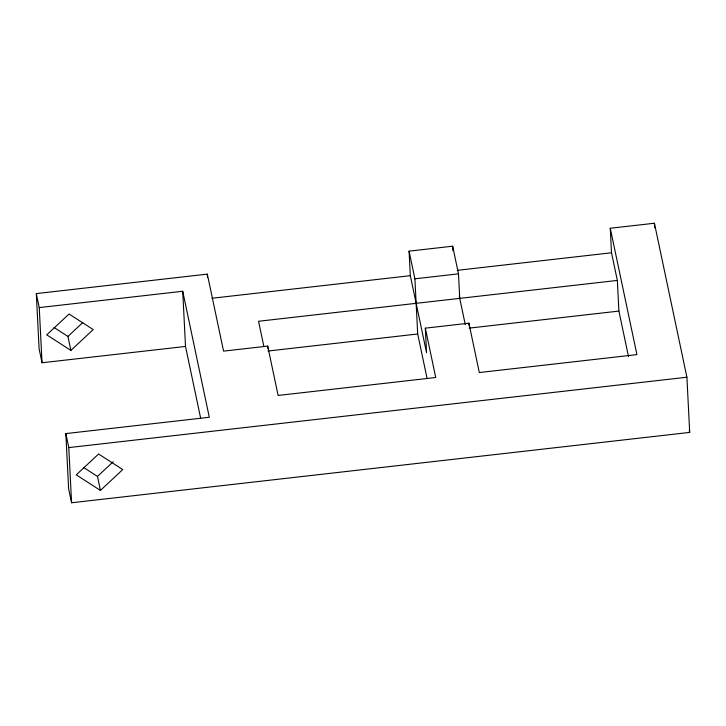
<?xml version="1.0" encoding="UTF-8"?>
<svg xmlns="http://www.w3.org/2000/svg" width="726" height="726" viewBox="0 0 726 726"><rect width="100%" height="100%" fill="white"/><g stroke="black" fill="none" stroke-linecap="round" stroke-linejoin="round"><path stroke-width="1.09" d="M70.894 350.422L46.736 334.858L69.052 314.013L93.209 329.568L70.894 350.422L67.945 336.419L82.818 322.525M100.433 490.422L76.275 474.858L98.582 454.013L122.748 469.568L100.433 490.422L97.475 476.419L113.183 461.754M36.3 293.594L207.318 274.129L223.563 351.13L267.712 346.102L278.122 395.452L435.727 377.511L425.318 328.161L468.905 323.197L479.314 372.547L636.92 354.606L610.267 228.254L654.416 223.236L686.905 377.23L689.7 432.406L71.584 502.764L68.625 488.77L65.83 433.594L209.297 417.269L182.716 291.262L39.249 307.597L36.3 293.594L39.095 348.77L42.044 362.764L185.511 346.438L200.666 418.276M425.318 328.161L426.552 352.682L410.317 275.68L409.074 251.16L452.661 246.196L458.496 273.847L459.74 298.368M211.919 298.268L410.317 275.68M457.28 270.335L611.51 252.775L617.345 280.427L618.897 311.082L628.489 356.548M409.074 251.16L414.9 278.811L458.496 273.847M617.345 280.427L258.547 321.273L263.865 346.493M267.976 351.03L417.695 333.987L427.06 378.346M469.168 328.125L618.897 311.082M65.83 433.594L68.788 447.597L686.905 377.23M54.005 327.444L67.945 336.419M83.535 467.444L97.475 476.419M689.228 430.191L689.7 432.406M459.268 296.154L465.293 324.685M654.416 223.236L654.643 227.737M610.267 228.254L611.51 252.775M468.905 323.197L469.023 325.43M452.661 246.196L452.888 250.661M414.9 278.811L417.695 333.987M267.712 346.102L267.821 348.335M207.318 274.129L207.482 277.468M182.716 291.262L185.511 346.438M68.788 447.597L71.584 502.764M39.249 307.597L42.044 362.764"/></g></svg>
